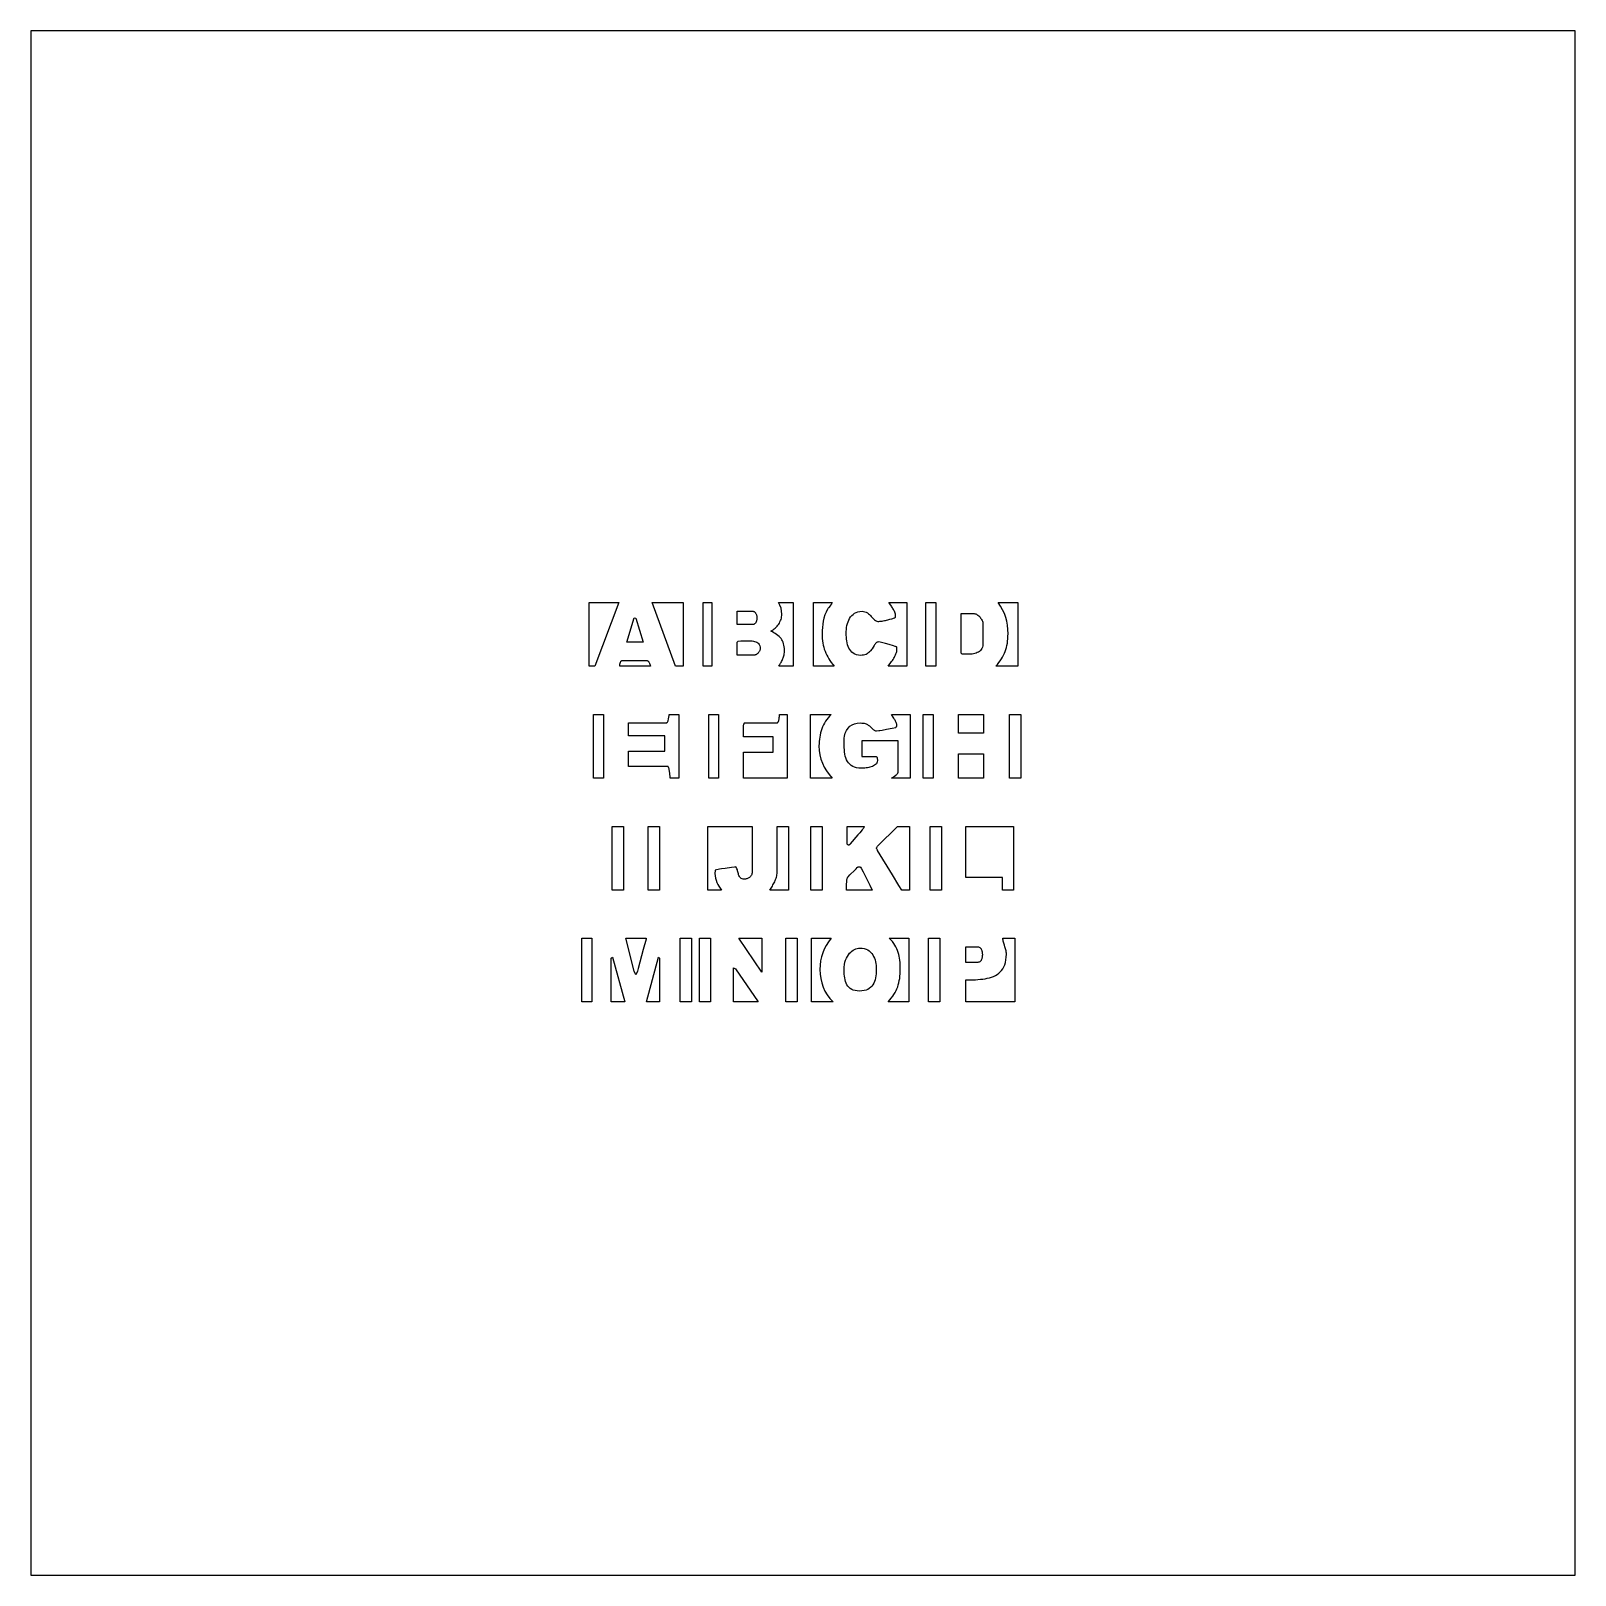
# Model space of a CAD drawing. Header units: metres. Extents: x 0 to 230, y 0 to 230.
import ezdxf

# ---------------------------------------------------------------- set-up
doc = ezdxf.new("R2010")
doc.units = ezdxf.units.M

msp = doc.modelspace()

# ---------------------------------------------------------------- linework, layer by layer
for p, q in [((230, 230), (0, 230)), ((0, 230), (0, 0)), ((230, 0), (230, 230)), ((83.1685, 135.374), (83.1685, 144.846)), ((83.1685, 144.846), (87.5475, 144.846)), ((87.5475, 144.846), (84.0025, 135.374)), ((96.0265, 135.374), (92.5395, 144.846)), ((92.5395, 144.846), (97.1735, 144.846)), ((97.1735, 144.846), (97.1735, 135.374)), ((100.14, 135.374), (100.14, 144.846)), ((100.14, 144.846), (101.42, 144.846)), ((101.42, 144.846), (101.42, 135.374)), ((105.202, 141.582), (105.202, 143.566)), ((105.202, 143.566), (107.484, 143.566)), ((107.484, 143.566), (107.568, 143.559)), ((107.568, 143.559), (107.646, 143.539)), ((107.646, 143.539), (107.718, 143.506)), ((107.718, 143.506), (107.785, 143.46)), ((107.785, 143.46), (107.846, 143.404)), ((107.846, 143.404), (107.901, 143.343)), ((107.901, 143.343), (107.95, 143.275)), ((107.95, 143.275), (107.994, 143.202)), ((107.994, 143.202), (108.031, 143.124)), ((108.031, 143.124), (108.063, 143.045)), ((108.063, 143.045), (108.089, 142.963)), ((108.089, 142.963), (108.11, 142.879)), ((108.11, 142.879), (108.125, 142.797)), ((108.125, 142.797), (108.136, 142.719)), ((108.136, 142.719), (108.142, 142.647)), ((108.142, 142.647), (108.145, 142.58)), ((111.571, 144.447), (111.353, 144.846)), ((111.353, 144.846), (113.516, 144.846)), ((111.727, 144.028), (111.571, 144.447)), ((111.82, 143.589), (111.727, 144.028)), ((111.78, 142.537), (111.82, 142.731)), ((111.852, 143.13), (111.82, 143.589)), ((111.82, 142.731), (111.844, 142.929)), ((111.844, 142.929), (111.852, 143.13)), ((113.516, 144.846), (113.516, 135.374)), ((116.568, 135.374), (116.568, 144.846)), ((116.568, 144.846), (119.32, 144.846)), ((118.243, 143.001), (118.098, 142.553)), ((118.434, 143.437), (118.243, 143.001)), ((118.671, 143.861), (118.434, 143.437)), ((118.718, 143.934), (118.671, 143.861)), ((118.764, 144.002), (118.718, 143.934)), ((118.81, 144.067), (118.764, 144.002)), ((119.079, 144.4), (118.81, 144.067)), ((119.119, 144.455), (119.079, 144.4)), ((119.157, 144.511), (119.119, 144.455)), ((119.192, 144.568), (119.157, 144.511)), ((119.227, 144.629), (119.192, 144.568)), ((119.259, 144.695), (119.227, 144.629)), ((119.291, 144.768), (119.259, 144.695)), ((119.32, 144.846), (119.291, 144.768)), ((121.94, 142.486), (122.088, 142.71)), ((122.088, 142.71), (122.259, 142.912)), ((122.259, 142.912), (122.453, 143.093)), ((122.453, 143.093), (122.67, 143.252)), ((122.67, 143.252), (122.913, 143.381)), ((122.913, 143.381), (123.185, 143.474)), ((123.185, 143.474), (123.484, 143.529)), ((123.484, 143.529), (123.811, 143.548)), ((123.811, 143.548), (124.029, 143.533)), ((124.029, 143.533), (124.231, 143.49)), ((124.231, 143.49), (124.417, 143.417)), ((124.417, 143.417), (124.587, 143.316)), ((124.587, 143.316), (124.746, 143.197)), ((124.746, 143.197), (124.896, 143.071)), ((124.896, 143.071), (125.038, 142.939)), ((125.038, 142.939), (125.172, 142.8)), ((125.172, 142.8), (125.425, 142.529)), ((127.928, 144.666), (127.808, 144.846)), ((127.808, 144.846), (130.456, 144.846)), ((128.164, 144.334), (127.928, 144.666)), ((128.245, 144.213), (128.164, 144.334)), ((128.326, 144.088), (128.245, 144.213)), ((128.404, 143.959), (128.326, 144.088)), ((128.48, 143.827), (128.404, 143.959)), ((128.551, 143.692), (128.48, 143.827)), ((128.616, 143.555), (128.551, 143.692)), ((128.676, 143.414), (128.616, 143.555)), ((128.727, 143.274), (128.676, 143.414)), ((128.676, 142.587), (128.72, 142.617)), ((128.72, 142.617), (128.751, 142.651)), ((128.763, 143.137), (128.727, 143.274)), ((128.751, 142.651), (128.769, 142.689)), ((128.785, 143.004), (128.763, 143.137)), ((128.769, 142.689), (128.779, 142.731)), ((128.779, 142.731), (128.787, 142.776)), ((128.792, 142.875), (128.785, 143.004)), ((128.787, 142.776), (128.791, 142.824)), ((128.791, 142.824), (128.792, 142.875)), ((130.456, 144.846), (130.456, 135.374)), ((133.313, 135.374), (133.313, 144.846)), ((133.313, 144.846), (134.785, 144.846)), ((134.785, 144.846), (134.785, 135.374)), ((138.537, 137.332), (138.537, 143.205)), ((138.537, 143.205), (140.495, 143.205)), ((140.495, 143.205), (140.606, 143.195)), ((140.606, 143.195), (140.718, 143.166)), ((140.718, 143.166), (140.832, 143.117)), ((140.832, 143.117), (140.947, 143.048)), ((140.947, 143.048), (141.06, 142.966)), ((141.06, 142.966), (141.168, 142.874)), ((141.168, 142.874), (141.269, 142.775)), ((141.269, 142.775), (141.364, 142.666)), ((141.364, 142.666), (141.453, 142.551)), ((144.421, 144.309), (144.055, 144.846)), ((144.055, 144.846), (147.009, 144.846)), ((144.732, 143.763), (144.421, 144.309)), ((144.988, 143.21), (144.732, 143.763)), ((145.189, 142.649), (144.988, 143.21)), ((145.342, 142.072), (145.189, 142.649)), ((147.009, 144.846), (147.009, 135.374)), ((88.7515, 138.965), (89.8295, 142.556)), ((89.8295, 142.556), (90.1185, 142.544)), ((90.1185, 142.544), (91.1845, 138.965)), ((107.484, 141.582), (105.202, 141.582)), ((107.573, 141.589), (107.484, 141.582)), ((107.655, 141.608), (107.573, 141.589)), ((107.729, 141.641), (107.655, 141.608)), ((107.797, 141.687), (107.729, 141.641)), ((107.857, 141.743), (107.797, 141.687)), ((107.912, 141.805), (107.857, 141.743)), ((107.961, 141.872), (107.912, 141.805)), ((108.005, 141.946), (107.961, 141.872)), ((108.042, 142.024), (108.005, 141.946)), ((108.073, 142.103), (108.042, 142.024)), ((108.098, 142.185), (108.073, 142.103)), ((108.116, 142.269), (108.098, 142.185)), ((108.128, 142.352), (108.116, 142.269)), ((108.137, 142.432), (108.128, 142.352)), ((108.143, 142.508), (108.137, 142.432)), ((108.145, 142.58), (108.143, 142.508)), ((110.207, 140.603), (110.377, 140.696)), ((110.439, 140.489), (110.207, 140.603)), ((110.377, 140.696), (110.542, 140.8)), ((110.661, 140.369), (110.439, 140.489)), ((110.542, 140.8), (110.701, 140.916)), ((110.873, 140.243), (110.661, 140.369)), ((110.701, 140.916), (110.855, 141.043)), ((110.855, 141.043), (111.001, 141.18)), ((111.001, 141.18), (111.136, 141.326)), ((111.136, 141.326), (111.262, 141.479)), ((111.262, 141.479), (111.377, 141.64)), ((111.377, 141.64), (111.481, 141.808)), ((111.481, 141.808), (111.573, 141.982)), ((111.573, 141.982), (111.654, 142.162)), ((111.654, 142.162), (111.724, 142.347)), ((111.724, 142.347), (111.78, 142.537)), ((117.858, 140.669), (117.848, 140.185)), ((117.886, 141.149), (117.858, 140.669)), ((117.933, 141.623), (117.886, 141.149)), ((117.999, 142.092), (117.933, 141.623)), ((118.098, 142.553), (117.999, 142.092)), ((121.436, 140.267), (121.444, 140.557)), ((121.444, 140.557), (121.465, 140.847)), ((121.465, 140.847), (121.502, 141.139)), ((121.502, 141.139), (121.552, 141.431)), ((121.552, 141.431), (121.62, 141.717)), ((121.62, 141.717), (121.707, 141.988)), ((121.707, 141.988), (121.814, 142.244)), ((121.814, 142.244), (121.94, 142.486)), ((125.425, 142.529), (125.659, 142.284)), ((125.659, 142.284), (125.774, 142.182)), ((125.774, 142.182), (125.893, 142.11)), ((125.893, 142.11), (126.015, 142.066)), ((126.015, 142.066), (126.14, 142.052)), ((126.14, 142.052), (126.293, 142.055)), ((126.293, 142.055), (126.451, 142.065)), ((126.451, 142.065), (126.614, 142.081)), ((126.614, 142.081), (126.782, 142.104)), ((126.782, 142.104), (126.953, 142.132)), ((126.953, 142.132), (127.123, 142.163)), ((127.123, 142.163), (127.292, 142.198)), ((127.292, 142.198), (127.46, 142.237)), ((127.46, 142.237), (127.626, 142.278)), ((127.626, 142.278), (127.945, 142.362)), ((127.945, 142.362), (128.243, 142.447)), ((128.243, 142.447), (128.619, 142.562)), ((128.619, 142.562), (128.676, 142.587)), ((141.453, 142.551), (141.533, 142.433)), ((141.533, 142.433), (141.606, 142.311)), ((141.606, 142.311), (141.67, 142.185)), ((141.67, 142.185), (141.724, 142.062)), ((141.724, 142.062), (141.762, 141.945)), ((141.762, 141.945), (141.785, 141.836)), ((141.785, 141.836), (141.792, 141.734)), ((141.792, 141.734), (141.792, 138.641)), ((145.45, 141.471), (145.342, 142.072)), ((145.516, 140.846), (145.45, 141.471)), ((145.537, 140.197), (145.516, 140.846)), ((91.1845, 138.965), (88.7515, 138.965)), ((105.202, 138.967), (105.364, 139.127)), ((105.202, 137.038), (105.202, 138.967)), ((105.364, 139.127), (105.724, 139.143)), ((105.724, 139.143), (105.935, 139.149)), ((105.935, 139.149), (106.457, 139.15)), ((106.457, 139.15), (107.032, 139.156)), ((107.032, 139.156), (107.231, 139.153)), ((107.231, 139.153), (107.424, 139.137)), ((107.424, 139.137), (107.611, 139.11)), ((107.611, 139.11), (107.791, 139.07)), ((107.791, 139.07), (107.96, 139.015)), ((107.96, 139.015), (108.115, 138.94)), ((108.115, 138.94), (108.256, 138.846)), ((108.256, 138.846), (108.382, 138.733)), ((108.382, 138.733), (108.485, 138.595)), ((108.485, 138.595), (108.559, 138.426)), ((108.559, 138.426), (108.604, 138.227)), ((108.604, 138.227), (108.619, 137.997)), ((111.075, 140.11), (110.873, 140.243)), ((111.263, 139.97), (111.075, 140.11)), ((111.435, 139.82), (111.263, 139.97)), ((111.59, 139.663), (111.435, 139.82)), ((111.729, 139.496), (111.59, 139.663)), ((111.85, 139.32), (111.729, 139.496)), ((111.954, 139.132), (111.85, 139.32)), ((112.042, 138.934), (111.954, 139.132)), ((112.112, 138.725), (112.042, 138.934)), ((112.166, 138.503), (112.112, 138.725)), ((112.205, 138.267), (112.166, 138.503)), ((112.228, 138.016), (112.205, 138.267)), ((112.236, 137.751), (112.228, 138.016)), ((117.848, 140.185), (117.855, 139.831)), ((117.855, 139.831), (117.874, 139.487)), ((117.874, 139.487), (117.907, 139.153)), ((117.907, 139.153), (117.952, 138.829)), ((117.952, 138.829), (118.012, 138.514)), ((118.012, 138.514), (118.086, 138.206)), ((118.086, 138.206), (118.175, 137.905)), ((121.441, 139.987), (121.436, 140.267)), ((121.457, 139.704), (121.441, 139.987)), ((121.482, 139.419), (121.457, 139.704)), ((121.517, 139.13), (121.482, 139.419)), ((121.568, 138.847), (121.517, 139.13)), ((121.637, 138.577), (121.568, 138.847)), ((121.724, 138.319), (121.637, 138.577)), ((121.83, 138.075), (121.724, 138.319)), ((121.959, 137.848), (121.83, 138.075)), ((125.595, 138.464), (125.299, 137.983)), ((125.666, 138.572), (125.595, 138.464)), ((125.737, 138.67), (125.666, 138.572)), ((125.81, 138.757), (125.737, 138.67)), ((125.884, 138.835), (125.81, 138.757)), ((125.964, 138.898), (125.884, 138.835)), ((126.053, 138.944), (125.964, 138.898)), ((126.15, 138.971), (126.053, 138.944)), ((126.255, 138.98), (126.15, 138.971)), ((126.499, 138.968), (126.255, 138.98)), ((127.285, 138.755), (126.499, 138.968)), ((127.82, 138.603), (127.285, 138.755)), ((128.479, 138.406), (127.82, 138.603)), ((128.705, 138.334), (128.479, 138.406)), ((128.781, 138.307), (128.705, 138.334)), ((128.864, 138.283), (128.781, 138.307)), ((128.925, 138.247), (128.864, 138.283)), ((128.962, 138.199), (128.925, 138.247)), ((128.977, 138.139), (128.962, 138.199)), ((128.984, 137.955), (128.977, 138.139)), ((141.659, 138.008), (141.555, 137.847)), ((141.733, 138.193), (141.659, 138.008)), ((141.778, 138.405), (141.733, 138.193)), ((141.792, 138.641), (141.778, 138.405)), ((145.226, 137.873), (145.311, 138.173)), ((145.311, 138.173), (145.382, 138.482)), ((145.382, 138.482), (145.438, 138.799)), ((145.438, 138.799), (145.482, 139.128)), ((145.482, 139.128), (145.513, 139.471)), ((145.513, 139.471), (145.531, 139.827)), ((145.531, 139.827), (145.537, 140.197)), ((87.7249, 135.651), (87.738, 135.72)), ((87.738, 135.72), (87.7539, 135.79)), ((87.7539, 135.79), (87.7725, 135.861)), ((87.7725, 135.861), (87.7944, 135.93)), ((87.7944, 135.93), (87.8192, 135.993)), ((87.8192, 135.993), (87.8469, 136.052)), ((87.8469, 136.052), (87.8775, 136.105)), ((87.8775, 136.105), (87.9112, 136.149)), ((87.9112, 136.149), (87.9485, 136.181)), ((87.9485, 136.181), (87.9892, 136.2)), ((87.9892, 136.2), (88.0335, 136.206)), ((88.0335, 136.206), (91.7865, 136.206)), ((91.7865, 136.206), (91.8378, 136.199)), ((91.8378, 136.199), (91.887, 136.178)), ((91.887, 136.178), (91.9338, 136.142)), ((91.9338, 136.142), (91.9785, 136.093)), ((91.9785, 136.093), (92.0205, 136.035)), ((92.0205, 136.035), (92.0595, 135.973)), ((92.0595, 135.973), (92.0955, 135.907)), ((92.0955, 135.907), (92.1285, 135.837)), ((92.1285, 135.837), (92.159, 135.766)), ((92.159, 135.766), (92.1865, 135.696)), ((107.809, 137.038), (105.202, 137.038)), ((107.883, 137.044), (107.809, 137.038)), ((107.957, 137.064), (107.883, 137.044)), ((108.031, 137.095), (107.957, 137.064)), ((108.104, 137.14), (108.031, 137.095)), ((108.174, 137.194), (108.104, 137.14)), ((108.241, 137.254), (108.174, 137.194)), ((108.304, 137.32), (108.241, 137.254)), ((108.364, 137.391), (108.304, 137.32)), ((108.419, 137.467), (108.364, 137.391)), ((108.468, 137.544), (108.419, 137.467)), ((108.511, 137.624), (108.468, 137.544)), ((108.549, 137.705), (108.511, 137.624)), ((108.579, 137.786), (108.549, 137.705)), ((108.601, 137.861), (108.579, 137.786)), ((108.614, 137.932), (108.601, 137.861)), ((108.619, 137.997), (108.614, 137.932)), ((111.504, 135.523), (111.671, 135.809)), ((111.671, 135.809), (111.749, 135.947)), ((111.749, 135.947), (111.822, 136.084)), ((111.822, 136.084), (111.889, 136.221)), ((111.889, 136.221), (111.952, 136.359)), ((111.952, 136.359), (112.01, 136.498)), ((112.01, 136.498), (112.061, 136.639)), ((112.061, 136.639), (112.107, 136.783)), ((112.107, 136.783), (112.145, 136.929)), ((112.145, 136.929), (112.178, 137.078)), ((112.178, 137.078), (112.203, 137.233)), ((112.203, 137.233), (112.221, 137.397)), ((112.221, 137.397), (112.232, 137.57)), ((112.232, 137.57), (112.236, 137.751)), ((118.175, 137.905), (118.277, 137.611)), ((118.277, 137.611), (118.395, 137.323)), ((118.395, 137.323), (118.528, 137.039)), ((118.528, 137.039), (118.676, 136.758)), ((118.676, 136.758), (118.839, 136.481)), ((118.839, 136.481), (119.019, 136.205)), ((119.019, 136.205), (119.215, 135.929)), ((119.215, 135.929), (119.427, 135.652)), ((122.111, 137.642), (121.959, 137.848)), ((122.289, 137.457), (122.111, 137.642)), ((122.49, 137.293), (122.289, 137.457)), ((122.721, 137.159), (122.49, 137.293)), ((122.983, 137.063), (122.721, 137.159)), ((123.277, 137.005), (122.983, 137.063)), ((123.603, 136.986), (123.277, 137.005)), ((123.826, 136.995), (123.603, 136.986)), ((124.03, 137.022), (123.826, 136.995)), ((124.216, 137.067), (124.03, 137.022)), ((124.384, 137.13), (124.216, 137.067)), ((124.538, 137.208), (124.384, 137.13)), ((124.679, 137.295), (124.538, 137.208)), ((124.807, 137.393), (124.679, 137.295)), ((124.923, 137.501), (124.807, 137.393)), ((125.029, 137.616), (124.923, 137.501)), ((125.127, 137.735), (125.029, 137.616)), ((125.217, 137.857), (125.127, 137.735)), ((125.299, 137.983), (125.217, 137.857)), ((127.675, 135.374), (128.087, 135.918)), ((128.087, 135.918), (128.199, 136.071)), ((128.199, 136.071), (128.307, 136.227)), ((128.307, 136.227), (128.413, 136.387)), ((128.413, 136.387), (128.515, 136.55)), ((128.515, 136.55), (128.612, 136.716)), ((128.612, 136.716), (128.701, 136.884)), ((128.701, 136.884), (128.78, 137.053)), ((128.78, 137.053), (128.851, 137.223)), ((128.851, 137.223), (128.91, 137.394)), ((128.91, 137.394), (128.951, 137.564)), ((128.951, 137.564), (128.976, 137.733)), ((128.976, 137.733), (128.984, 137.901)), ((128.984, 137.901), (128.984, 137.955)), ((138.7, 137.17), (138.537, 137.332)), ((138.983, 137.153), (138.7, 137.17)), ((139.151, 137.147), (138.983, 137.153)), ((139.418, 137.146), (139.151, 137.147)), ((139.601, 137.149), (139.418, 137.146)), ((139.79, 137.158), (139.601, 137.149)), ((139.986, 137.172), (139.79, 137.158)), ((140.188, 137.192), (139.986, 137.172)), ((140.391, 137.222), (140.188, 137.192)), ((140.586, 137.266), (140.391, 137.222)), ((140.776, 137.324), (140.586, 137.266)), ((140.958, 137.395), (140.776, 137.324)), ((141.131, 137.482), (140.958, 137.395)), ((141.288, 137.587), (141.131, 137.482)), ((141.429, 137.708), (141.288, 137.587)), ((141.555, 137.847), (141.429, 137.708)), ((143.97, 135.651), (144.189, 135.926)), ((144.189, 135.926), (144.39, 136.198)), ((144.39, 136.198), (144.57, 136.469)), ((144.57, 136.469), (144.733, 136.741)), ((144.733, 136.741), (144.88, 137.017)), ((144.88, 137.017), (145.011, 137.298)), ((145.011, 137.298), (145.126, 137.582)), ((145.126, 137.582), (145.226, 137.873)), ((84.0025, 135.374), (83.1685, 135.374)), ((87.6975, 135.374), (87.7017, 135.462)), ((92.2855, 135.374), (87.6975, 135.374)), ((87.7017, 135.462), (87.7145, 135.582)), ((87.7145, 135.582), (87.7249, 135.651)), ((92.1865, 135.696), (92.211, 135.627)), ((92.211, 135.627), (92.2325, 135.558)), ((92.2325, 135.558), (92.2855, 135.374)), ((97.1735, 135.374), (96.0265, 135.374)), ((101.42, 135.374), (100.14, 135.374)), ((111.414, 135.374), (111.504, 135.523)), ((113.516, 135.374), (111.414, 135.374)), ((119.656, 135.374), (116.568, 135.374)), ((119.427, 135.652), (119.656, 135.374)), ((130.456, 135.374), (127.675, 135.374)), ((134.785, 135.374), (133.313, 135.374)), ((143.73, 135.374), (143.97, 135.651)), ((147.009, 135.374), (143.73, 135.374)), ((83.7901, 118.708), (83.7901, 128.18)), ((83.7901, 128.18), (85.2621, 128.18)), ((85.2621, 128.18), (85.2621, 118.708)), ((89.0271, 124.98), (89.0271, 126.964)), ((89.0271, 126.964), (94.737, 126.964)), ((94.737, 126.964), (94.7507, 126.97)), ((94.7507, 126.97), (94.7688, 126.988)), ((94.7688, 126.988), (94.7912, 127.019)), ((94.7912, 127.019), (94.8181, 127.061)), ((94.8181, 127.061), (94.8673, 127.149)), ((94.8673, 127.149), (94.899, 127.216)), ((94.899, 127.216), (94.9666, 127.542)), ((94.9666, 127.542), (95.0471, 128.049)), ((95.0471, 128.049), (95.0586, 128.146)), ((95.0586, 128.146), (95.06, 128.18)), ((95.06, 128.18), (96.526, 128.18)), ((96.526, 128.18), (96.526, 118.708)), ((100.954, 118.708), (100.954, 128.18)), ((100.954, 128.18), (102.426, 128.18)), ((102.426, 128.18), (102.426, 118.708)), ((106.135, 126.303), (106.152, 126.56)), ((106.152, 126.56), (106.16, 126.61)), ((106.16, 126.61), (106.175, 126.668)), ((106.175, 126.668), (106.195, 126.734)), ((106.195, 126.734), (106.222, 126.808)), ((106.222, 126.808), (106.249, 126.876)), ((106.249, 126.876), (106.274, 126.925)), ((106.274, 126.925), (106.296, 126.954)), ((106.296, 126.954), (106.315, 126.964)), ((106.315, 126.964), (111.2, 126.964)), ((111.2, 126.964), (111.229, 126.991)), ((111.229, 126.991), (111.26, 127.027)), ((111.26, 127.027), (111.293, 127.071)), ((111.293, 127.071), (111.327, 127.124)), ((111.327, 127.124), (111.357, 127.184)), ((111.357, 127.184), (111.378, 127.251)), ((111.378, 127.251), (111.391, 127.322)), ((111.391, 127.322), (111.396, 127.4)), ((111.396, 127.4), (111.428, 127.506)), ((111.428, 127.506), (111.454, 127.618)), ((111.454, 127.618), (111.475, 127.733)), ((111.475, 127.733), (111.502, 127.903)), ((111.502, 127.903), (111.513, 128.007)), ((111.513, 128.007), (111.523, 128.18)), ((111.523, 128.18), (112.666, 128.18)), ((112.666, 128.18), (112.666, 118.708)), ((116.099, 118.708), (116.099, 128.18)), ((116.099, 128.18), (119.187, 128.18)), ((118.059, 126.625), (117.926, 126.336)), ((118.207, 126.907), (118.059, 126.625)), ((118.37, 127.183), (118.207, 126.907)), ((118.549, 127.45), (118.37, 127.183)), ((118.745, 127.705), (118.549, 127.45)), ((118.958, 127.948), (118.745, 127.705)), ((119.187, 128.18), (118.958, 127.948)), ((121.983, 126.42), (122.303, 126.638)), ((122.303, 126.638), (122.673, 126.794)), ((122.673, 126.794), (123.091, 126.887)), ((123.091, 126.887), (123.559, 126.918)), ((123.559, 126.918), (123.754, 126.913)), ((123.754, 126.913), (123.934, 126.896)), ((123.934, 126.896), (124.099, 126.869)), ((124.099, 126.869), (124.248, 126.831)), ((124.248, 126.831), (124.385, 126.785)), ((124.385, 126.785), (124.51, 126.734)), ((124.51, 126.734), (124.625, 126.678)), ((124.625, 126.678), (124.729, 126.617)), ((124.729, 126.617), (124.824, 126.552)), ((124.824, 126.552), (124.912, 126.482)), ((128.447, 127.766), (128.17, 128.18)), ((128.17, 128.18), (130.95, 128.18)), ((128.516, 127.658), (128.447, 127.766)), ((128.583, 127.548), (128.516, 127.658)), ((128.65, 127.434), (128.583, 127.548)), ((128.715, 127.319), (128.65, 127.434)), ((128.776, 127.204), (128.715, 127.319)), ((128.833, 127.087), (128.776, 127.204)), ((128.887, 126.97), (128.833, 127.087)), ((128.933, 126.856), (128.887, 126.97)), ((128.966, 126.751), (128.933, 126.856)), ((128.986, 126.652), (128.966, 126.751)), ((128.976, 126.497), (128.988, 126.534)), ((128.992, 126.562), (128.986, 126.652)), ((128.988, 126.534), (128.992, 126.562)), ((130.95, 128.18), (130.95, 118.708)), ((132.912, 118.708), (132.912, 128.18)), ((132.912, 128.18), (134.384, 128.18)), ((134.384, 128.18), (134.384, 118.708)), ((138.136, 125.412), (138.136, 128.18)), ((138.136, 128.18), (141.89, 128.18)), ((141.89, 128.18), (141.89, 125.412)), ((145.776, 118.708), (145.776, 128.18)), ((145.776, 128.18), (147.44, 128.18)), ((147.44, 128.18), (147.44, 118.708)), ((94.414, 124.98), (89.0271, 124.98)), ((94.414, 122.74), (94.414, 124.98)), ((106.129, 126.15), (106.135, 126.303)), ((106.129, 124.852), (106.129, 126.15)), ((110.554, 124.852), (106.129, 124.852)), ((110.554, 122.56), (110.554, 124.852)), ((117.438, 124.487), (117.405, 124.169)), ((117.483, 124.806), (117.438, 124.487)), ((117.543, 125.122), (117.483, 124.806)), ((117.617, 125.434), (117.543, 125.122)), ((117.705, 125.74), (117.617, 125.434)), ((117.808, 126.041), (117.705, 125.74)), ((117.926, 126.336), (117.808, 126.041)), ((121.138, 123.958), (121.147, 124.262)), ((121.147, 124.262), (121.151, 124.637)), ((121.151, 124.637), (121.161, 124.936)), ((121.161, 124.936), (121.299, 125.398)), ((121.299, 125.398), (121.483, 125.8)), ((121.483, 125.8), (121.71, 126.141)), ((121.71, 126.141), (121.983, 126.42)), ((129.154, 124.276), (123.768, 124.276)), ((123.768, 124.276), (123.768, 121.908)), ((124.912, 126.482), (124.992, 126.41)), ((124.992, 126.41), (125.065, 126.333)), ((125.065, 126.333), (125.201, 126.184)), ((125.201, 126.184), (125.331, 126.049)), ((125.331, 126.049), (125.396, 125.988)), ((125.396, 125.988), (125.465, 125.932)), ((125.465, 125.932), (125.535, 125.881)), ((125.535, 125.881), (125.609, 125.835)), ((125.609, 125.835), (125.688, 125.797)), ((125.688, 125.797), (125.775, 125.77)), ((125.775, 125.77), (125.868, 125.753)), ((125.868, 125.753), (125.969, 125.748)), ((125.969, 125.748), (126.27, 125.784)), ((126.27, 125.784), (126.424, 125.806)), ((126.424, 125.806), (126.806, 125.867)), ((126.806, 125.867), (127.446, 125.977)), ((127.446, 125.977), (128.28, 126.132)), ((128.28, 126.132), (128.83, 126.241)), ((128.83, 126.241), (128.849, 126.259)), ((128.849, 126.259), (128.872, 126.29)), ((128.872, 126.29), (128.898, 126.333)), ((128.898, 126.333), (128.928, 126.39)), ((128.928, 126.39), (128.956, 126.448)), ((128.956, 126.448), (128.976, 126.497)), ((129.154, 119.522), (129.154, 124.276)), ((141.89, 125.412), (138.136, 125.412)), ((89.0271, 120.436), (89.0271, 122.74)), ((89.0271, 122.74), (94.414, 122.74)), ((106.152, 118.708), (106.152, 122.56)), ((106.152, 122.56), (110.554, 122.56)), ((117.386, 123.85), (117.379, 123.531)), ((117.379, 123.531), (117.411, 122.825)), ((117.405, 124.169), (117.386, 123.85)), ((117.411, 122.825), (117.507, 122.154)), ((117.507, 122.154), (117.666, 121.52)), ((121.138, 123.637), (121.138, 123.958)), ((121.144, 123.283), (121.138, 123.637)), ((121.163, 122.941), (121.144, 123.283)), ((121.193, 122.61), (121.163, 122.941)), ((121.236, 122.291), (121.193, 122.61)), ((121.297, 121.988), (121.236, 122.291)), ((121.381, 121.704), (121.297, 121.988)), ((123.768, 121.908), (125.887, 121.908)), ((125.887, 121.908), (125.915, 121.905)), ((125.915, 121.905), (125.939, 121.895)), ((138.136, 118.708), (138.136, 122.299)), ((138.136, 122.299), (141.89, 122.299)), ((141.89, 122.299), (141.89, 118.708)), ((94.899, 120.436), (89.0271, 120.436)), ((94.9127, 120.426), (94.899, 120.436)), ((94.9305, 120.397), (94.9127, 120.426)), ((94.9527, 120.347), (94.9305, 120.397)), ((95.0059, 120.203), (94.9527, 120.347)), ((95.0464, 120.078), (95.0059, 120.203)), ((95.06, 120.027), (95.0464, 120.078)), ((95.1152, 119.667), (95.06, 120.027)), ((95.1412, 119.466), (95.1152, 119.667)), ((117.666, 121.52), (117.889, 120.922)), ((117.889, 120.922), (118.172, 120.349)), ((118.172, 120.349), (118.509, 119.789)), ((118.509, 119.789), (118.902, 119.242)), ((121.489, 121.44), (121.381, 121.704)), ((121.619, 121.195), (121.489, 121.44)), ((121.775, 120.972), (121.619, 121.195)), ((121.958, 120.774), (121.775, 120.972)), ((122.168, 120.601), (121.958, 120.774)), ((122.406, 120.452), (122.168, 120.601)), ((122.677, 120.333), (122.406, 120.452)), ((122.987, 120.248), (122.677, 120.333)), ((123.335, 120.197), (122.987, 120.248)), ((123.721, 120.18), (123.335, 120.197)), ((123.863, 120.183), (123.721, 120.18)), ((124.021, 120.19), (123.863, 120.183)), ((124.196, 120.203), (124.021, 120.19)), ((124.387, 120.22), (124.196, 120.203)), ((124.586, 120.246), (124.387, 120.22)), ((124.781, 120.281), (124.586, 120.246)), ((124.974, 120.327), (124.781, 120.281)), ((125.163, 120.382), (124.974, 120.327)), ((125.345, 120.449), (125.163, 120.382)), ((125.512, 120.529), (125.345, 120.449)), ((125.666, 120.621), (125.512, 120.529)), ((125.806, 120.727), (125.666, 120.621)), ((125.923, 120.848), (125.806, 120.727)), ((126.006, 120.988), (125.923, 120.848)), ((125.939, 121.895), (125.961, 121.879)), ((125.961, 121.879), (125.98, 121.856)), ((125.98, 121.856), (125.997, 121.829)), ((125.997, 121.829), (126.012, 121.798)), ((126.056, 121.145), (126.006, 120.988)), ((126.012, 121.798), (126.026, 121.765)), ((126.026, 121.765), (126.038, 121.729)), ((126.038, 121.729), (126.049, 121.692)), ((126.049, 121.692), (126.057, 121.653)), ((126.073, 121.32), (126.056, 121.145)), ((126.057, 121.653), (126.063, 121.614)), ((126.063, 121.614), (126.067, 121.574)), ((126.067, 121.574), (126.072, 121.496)), ((126.072, 121.496), (126.073, 121.32)), ((85.2621, 118.708), (83.7901, 118.708)), ((95.2163, 118.807), (95.1412, 119.466)), ((95.2206, 118.75), (95.2163, 118.807)), ((95.222, 118.708), (95.2206, 118.75)), ((96.526, 118.708), (95.222, 118.708)), ((102.426, 118.708), (100.954, 118.708)), ((112.666, 118.708), (106.152, 118.708)), ((119.349, 118.708), (116.099, 118.708)), ((118.902, 119.242), (119.349, 118.708)), ((128.17, 118.708), (128.471, 118.901)), ((130.95, 118.708), (128.17, 118.708)), ((128.471, 118.901), (128.636, 119.017)), ((128.636, 119.017), (128.802, 119.144)), ((128.802, 119.144), (128.879, 119.207)), ((128.879, 119.207), (128.952, 119.269)), ((128.952, 119.269), (129.021, 119.33)), ((129.021, 119.33), (129.079, 119.388)), ((129.079, 119.388), (129.121, 119.439)), ((129.121, 119.439), (129.146, 119.484)), ((129.146, 119.484), (129.154, 119.522)), ((134.384, 118.708), (132.912, 118.708)), ((141.89, 118.708), (138.136, 118.708)), ((147.44, 118.708), (145.776, 118.708)), ((86.5762, 102.042), (86.5762, 111.514)), ((86.5762, 111.514), (88.2402, 111.514)), ((88.2402, 111.514), (88.2402, 102.042)), ((91.9522, 102.042), (91.9522, 111.514)), ((91.9522, 111.514), (93.6162, 111.514)), ((93.6162, 111.514), (93.6162, 102.042)), ((100.801, 102.042), (100.801, 111.514)), ((100.801, 111.514), (107.45, 111.514)), ((107.45, 111.514), (107.45, 104.813)), ((111.134, 104.651), (111.134, 111.514)), ((111.134, 111.514), (112.848, 111.514)), ((112.848, 111.514), (112.848, 102.042)), ((116.167, 102.042), (116.167, 111.514)), ((116.167, 111.514), (117.831, 111.514)), ((117.831, 111.514), (117.831, 102.042)), ((121.554, 108.908), (121.554, 111.514)), ((121.554, 111.514), (124.16, 111.514)), ((123.446, 110.549), (123.188, 110.242)), ((123.836, 111.028), (123.446, 110.549)), ((123.911, 111.114), (123.836, 111.028)), ((123.963, 111.182), (123.911, 111.114)), ((124.04, 111.299), (123.963, 111.182)), ((124.126, 111.442), (124.04, 111.299)), ((124.152, 111.494), (124.126, 111.442)), ((124.16, 111.514), (124.152, 111.494)), ((126.118, 108.581), (129.06, 111.514)), ((129.06, 111.514), (130.856, 111.514)), ((130.856, 111.514), (130.856, 102.042)), ((133.952, 102.042), (133.952, 111.514)), ((133.952, 111.514), (135.616, 111.514)), ((135.616, 111.514), (135.616, 102.042)), ((139.248, 103.92), (139.248, 111.514)), ((139.248, 111.514), (146.368, 111.514)), ((146.368, 111.514), (146.368, 102.042)), ((121.558, 108.894), (121.554, 108.908)), ((121.57, 108.876), (121.558, 108.894)), ((121.589, 108.854), (121.57, 108.876)), ((121.647, 108.8), (121.589, 108.854)), ((121.697, 108.76), (121.647, 108.8)), ((121.716, 108.746), (121.697, 108.76)), ((121.717, 108.741), (121.716, 108.746)), ((121.722, 108.737), (121.717, 108.741)), ((121.739, 108.734), (121.722, 108.737)), ((121.843, 108.734), (121.739, 108.734)), ((121.869, 108.737), (121.843, 108.734)), ((121.876, 108.741), (121.869, 108.737)), ((121.878, 108.746), (121.876, 108.741)), ((121.887, 108.75), (121.878, 108.746)), ((121.924, 108.781), (121.887, 108.75)), ((121.982, 108.839), (121.924, 108.781)), ((122.026, 108.889), (121.982, 108.839)), ((122.04, 108.908), (122.026, 108.889)), ((123.188, 110.242), (122.04, 108.908)), ((125.955, 108.245), (125.959, 108.273)), ((125.959, 108.232), (125.955, 108.245)), ((125.959, 108.273), (125.971, 108.31)), ((125.991, 108.162), (125.959, 108.232)), ((125.971, 108.31), (125.991, 108.356)), ((125.991, 108.356), (126.049, 108.468)), ((126.076, 107.995), (125.991, 108.162)), ((126.049, 108.468), (126.099, 108.553)), ((126.099, 108.553), (126.118, 108.581)), ((126.118, 107.92), (126.076, 107.995)), ((128.307, 104.32), (126.118, 107.92)), ((101.89, 104.641), (101.889, 104.488)), ((101.889, 104.488), (101.906, 104.141)), ((101.896, 104.751), (101.89, 104.641)), ((101.912, 104.952), (101.896, 104.751)), ((101.906, 104.141), (101.958, 103.807)), ((101.913, 104.975), (101.912, 104.952)), ((102.54, 105.142), (101.913, 104.975)), ((101.958, 103.807), (102.045, 103.486)), ((102.561, 105.149), (102.54, 105.142)), ((102.883, 105.196), (102.561, 105.149)), ((103.397, 105.265), (102.883, 105.196)), ((104.342, 105.381), (103.397, 105.265)), ((104.815, 105.445), (104.342, 105.381)), ((105.006, 105.474), (104.815, 105.445)), ((105.096, 105.343), (105.006, 105.474)), ((105.169, 105.205), (105.096, 105.343)), ((105.226, 105.059), (105.169, 105.205)), ((105.266, 104.906), (105.226, 105.059)), ((105.299, 104.752), (105.266, 104.906)), ((105.336, 104.602), (105.299, 104.752)), ((105.375, 104.456), (105.336, 104.602)), ((105.417, 104.314), (105.375, 104.456)), ((105.466, 104.181), (105.417, 104.314)), ((105.528, 104.059), (105.466, 104.181)), ((105.602, 103.949), (105.528, 104.059)), ((105.689, 103.85), (105.602, 103.949)), ((105.797, 103.769), (105.689, 103.85)), ((105.938, 103.711), (105.797, 103.769)), ((106.11, 103.677), (105.938, 103.711)), ((106.315, 103.665), (106.11, 103.677)), ((106.424, 103.67), (106.315, 103.665)), ((106.532, 103.687), (106.424, 103.67)), ((106.638, 103.714), (106.532, 103.687)), ((106.743, 103.752), (106.638, 103.714)), ((106.844, 103.8), (106.743, 103.752)), ((106.939, 103.856), (106.844, 103.8)), ((107.026, 103.921), (106.939, 103.856)), ((107.108, 103.995), (107.026, 103.921)), ((107.182, 104.077), (107.108, 103.995)), ((107.248, 104.165), (107.182, 104.077)), ((107.306, 104.259), (107.248, 104.165)), ((107.357, 104.36), (107.306, 104.259)), ((107.397, 104.467), (107.357, 104.36)), ((107.427, 104.578), (107.397, 104.467)), ((107.444, 104.693), (107.427, 104.578)), ((107.45, 104.813), (107.444, 104.693)), ((110.855, 103.451), (110.922, 103.622)), ((110.922, 103.622), (110.982, 103.793)), ((110.982, 103.793), (111.035, 103.966)), ((111.035, 103.966), (111.078, 104.139)), ((111.078, 104.139), (111.109, 104.311)), ((111.109, 104.311), (111.128, 104.482)), ((111.128, 104.482), (111.134, 104.651)), ((121.536, 103.458), (121.548, 103.62)), ((121.548, 103.62), (121.558, 103.698)), ((121.558, 103.698), (121.57, 103.733)), ((121.57, 103.733), (121.589, 103.779)), ((121.589, 103.779), (121.617, 103.837)), ((121.617, 103.837), (121.647, 103.895)), ((121.647, 103.895), (121.674, 103.942)), ((121.674, 103.942), (121.697, 103.977)), ((121.697, 103.977), (121.716, 104)), ((121.716, 104), (121.993, 104.292)), ((121.993, 104.292), (122.696, 105.012)), ((122.696, 105.012), (122.899, 105.215)), ((122.899, 105.215), (123.068, 105.377)), ((123.068, 105.377), (123.126, 105.429)), ((123.126, 105.429), (123.166, 105.461)), ((123.166, 105.461), (123.187, 105.471)), ((123.187, 105.471), (123.511, 105.471)), ((123.511, 105.471), (123.52, 105.465)), ((123.52, 105.465), (123.534, 105.448)), ((123.534, 105.448), (123.555, 105.419)), ((123.555, 105.419), (123.643, 105.276)), ((123.643, 105.276), (123.942, 104.753)), ((123.942, 104.753), (123.998, 104.648)), ((123.998, 104.648), (124.106, 104.451)), ((124.106, 104.451), (124.27, 104.138)), ((124.27, 104.138), (124.566, 103.557)), ((124.566, 103.557), (124.966, 102.751)), ((129.287, 102.716), (128.307, 104.32)), ((144.704, 103.92), (139.248, 103.92)), ((144.704, 102.042), (144.704, 103.92)), ((88.2402, 102.042), (86.5762, 102.042)), ((93.6162, 102.042), (91.9522, 102.042)), ((102.886, 102.042), (100.801, 102.042)), ((102.045, 103.486), (102.167, 103.178)), ((102.167, 103.178), (102.316, 102.881)), ((102.316, 102.881), (102.486, 102.593)), ((102.486, 102.593), (102.676, 102.313)), ((102.676, 102.313), (102.886, 102.042)), ((110.08, 102.042), (110.167, 102.179)), ((112.848, 102.042), (110.08, 102.042)), ((110.167, 102.179), (110.257, 102.322)), ((110.257, 102.322), (110.347, 102.471)), ((110.347, 102.471), (110.439, 102.627)), ((110.439, 102.627), (110.529, 102.788)), ((110.529, 102.788), (110.617, 102.95)), ((110.617, 102.95), (110.7, 103.115)), ((110.7, 103.115), (110.78, 103.282)), ((110.78, 103.282), (110.855, 103.451)), ((117.831, 102.042), (116.167, 102.042)), ((121.484, 102.097), (121.502, 102.73)), ((121.484, 102.042), (121.484, 102.097)), ((125.307, 102.042), (121.484, 102.042)), ((121.502, 102.73), (121.536, 103.458)), ((124.966, 102.751), (125.307, 102.042)), ((129.709, 102.042), (129.287, 102.716)), ((130.856, 102.042), (129.709, 102.042)), ((135.616, 102.042), (133.952, 102.042)), ((146.368, 102.042), (144.704, 102.042)), ((82.0611, 85.376), (82.0611, 94.848)), ((82.0611, 94.848), (83.5331, 94.848)), ((83.5331, 94.848), (83.5331, 85.376)), ((89.8691, 89.948), (88.5941, 94.848)), ((88.5941, 94.848), (91.664, 94.848)), ((91.6374, 94.7431), (91.2164, 93.1651)), ((91.664, 94.848), (91.6374, 94.7431)), ((96.717, 85.376), (96.717, 94.848)), ((96.717, 94.848), (98.381, 94.848)), ((98.381, 94.848), (98.381, 85.376)), ((99.5801, 85.376), (99.5801, 94.848)), ((99.5801, 94.848), (101.244, 94.848)), ((101.244, 94.848), (101.244, 85.376)), ((105.453, 94.848), (108.882, 94.848)), ((108.882, 89.798), (105.453, 94.848)), ((108.882, 94.848), (108.882, 89.798)), ((112.444, 85.376), (112.444, 94.848)), ((112.444, 94.848), (114.108, 94.848)), ((114.108, 94.848), (114.108, 85.376)), ((116.246, 85.376), (116.246, 94.848)), ((116.246, 94.848), (119.171, 94.848)), ((118.781, 94.3071), (118.444, 93.7625)), ((119.171, 94.848), (118.781, 94.3071)), ((128.092, 94.6019), (127.849, 94.848)), ((127.849, 94.848), (130.774, 94.848)), ((128.313, 94.3508), (128.092, 94.6019)), ((128.509, 94.0944), (128.313, 94.3508)), ((130.774, 94.848), (130.774, 85.376)), ((133.709, 85.376), (133.709, 94.848)), ((133.709, 94.848), (135.373, 94.848)), ((135.373, 94.848), (135.373, 85.376)), ((144.786, 94.7034), (144.781, 94.848)), ((144.781, 94.848), (146.573, 94.848)), ((144.8, 94.5595), (144.786, 94.7034)), ((144.825, 94.4164), (144.8, 94.5595)), ((144.859, 94.274), (144.825, 94.4164)), ((146.573, 94.848), (146.573, 85.376)), ((86.4401, 91.898), (86.6141, 92.06)), ((86.6141, 92.06), (88.4791, 85.376)), ((91.2164, 93.1651), (90.4567, 90.3363)), ((91.699, 85.376), (93.46, 92.06)), ((93.46, 92.06), (93.622, 91.898)), ((117.754, 92.0929), (117.627, 91.4928)), ((117.931, 92.662), (117.754, 92.0929)), ((118.161, 93.2141), (117.931, 92.662)), ((118.444, 93.7625), (118.161, 93.2141)), ((121.47, 91.8906), (121.605, 92.1573)), ((121.605, 92.1573), (121.756, 92.3971)), ((121.756, 92.3971), (121.922, 92.61)), ((121.922, 92.61), (122.1, 92.7966)), ((122.1, 92.7966), (122.287, 92.9563)), ((122.287, 92.9563), (122.483, 93.0891)), ((122.483, 93.0891), (122.687, 93.195)), ((122.687, 93.195), (122.893, 93.2764)), ((122.893, 93.2764), (123.092, 93.3345)), ((123.092, 93.3345), (123.286, 93.3694)), ((123.286, 93.3694), (123.474, 93.381)), ((123.474, 93.381), (123.807, 93.3639)), ((123.807, 93.3639), (124.111, 93.3127)), ((124.111, 93.3127), (124.386, 93.2274)), ((124.386, 93.2274), (124.632, 93.108)), ((124.632, 93.108), (124.853, 92.9608)), ((124.853, 92.9608), (125.052, 92.791)), ((125.052, 92.791), (125.23, 92.5988)), ((125.23, 92.5988), (125.385, 92.384)), ((125.385, 92.384), (125.52, 92.1508)), ((125.52, 92.1508), (125.633, 91.9023)), ((128.683, 93.833), (128.509, 94.0944)), ((128.836, 93.5672), (128.683, 93.833)), ((128.971, 93.297), (128.836, 93.5672)), ((129.088, 93.0222), (128.971, 93.297)), ((129.187, 92.743), (129.088, 93.0222)), ((129.27, 92.4588), (129.187, 92.743)), ((129.338, 92.168), (129.27, 92.4588)), ((129.391, 91.8707), (129.338, 92.168)), ((139.258, 91.264), (139.258, 93.568)), ((139.258, 93.568), (141.053, 93.568)), ((141.053, 93.568), (141.153, 93.5599)), ((141.153, 93.5599), (141.243, 93.5358)), ((141.243, 93.5358), (141.324, 93.4954)), ((141.324, 93.4954), (141.395, 93.439)), ((141.395, 93.439), (141.457, 93.372)), ((141.457, 93.372), (141.512, 93.299)), ((141.512, 93.299), (141.558, 93.22)), ((141.558, 93.22), (141.597, 93.135)), ((141.597, 93.135), (141.629, 93.046)), ((141.629, 93.046), (141.655, 92.954)), ((141.655, 92.954), (141.675, 92.859)), ((141.675, 92.859), (141.69, 92.761)), ((141.69, 92.083), (141.675, 91.9846)), ((141.69, 92.761), (141.7, 92.6652)), ((141.7, 92.1788), (141.69, 92.083)), ((141.7, 92.6652), (141.708, 92.5768)), ((141.708, 92.2672), (141.7, 92.1788)), ((141.708, 92.5768), (141.712, 92.4957)), ((141.712, 92.3483), (141.708, 92.2672)), ((141.712, 92.4957), (141.714, 92.422)), ((141.714, 92.422), (141.712, 92.3483)), ((144.899, 94.1316), (144.859, 94.274)), ((144.942, 93.9885), (144.899, 94.1316)), ((144.988, 93.8446), (144.942, 93.9885)), ((145.086, 93.5543), (144.988, 93.8446)), ((145.131, 93.4073), (145.086, 93.5543)), ((145.175, 93.2588), (145.131, 93.4073)), ((145.215, 93.109), (145.175, 93.2588)), ((145.249, 92.957), (145.215, 93.109)), ((145.232, 91.6178), (145.278, 92.0319)), ((145.273, 92.802), (145.249, 92.957)), ((145.288, 92.644), (145.273, 92.802)), ((145.278, 92.0319), (145.293, 92.483)), ((145.293, 92.483), (145.288, 92.644)), ((86.4401, 85.376), (86.4401, 91.898)), ((90.112, 89.427), (89.8691, 89.948)), ((90.355, 89.948), (90.112, 89.427)), ((90.4567, 90.3363), (90.355, 89.948)), ((93.622, 91.898), (93.622, 85.376)), ((104.642, 85.376), (104.642, 90.438)), ((104.642, 90.438), (104.967, 90.276)), ((104.967, 90.276), (108.338, 85.376)), ((117.551, 90.8614), (117.526, 90.199)), ((117.526, 90.199), (117.555, 89.5091)), ((117.627, 91.4928), (117.551, 90.8614)), ((121.123, 90.137), (121.137, 90.5455)), ((121.129, 89.8273), (121.123, 90.137)), ((121.145, 89.5243), (121.129, 89.8273)), ((121.137, 90.5455), (121.18, 90.925)), ((121.18, 90.925), (121.25, 91.2755)), ((121.25, 91.2755), (121.349, 91.597)), ((121.349, 91.597), (121.47, 91.8906)), ((125.633, 91.9023), (125.726, 91.6383)), ((125.726, 91.6383), (125.797, 91.359)), ((125.797, 91.359), (125.85, 91.0706)), ((125.85, 91.0706), (125.889, 90.7785)), ((125.889, 90.7785), (125.911, 90.4826)), ((125.912, 89.8633), (125.892, 89.552)), ((125.911, 90.4826), (125.919, 90.183)), ((125.919, 90.183), (125.912, 89.8633)), ((129.43, 91.567), (129.391, 91.8707)), ((129.458, 91.2563), (129.43, 91.567)), ((129.478, 90.9382), (129.458, 91.2563)), ((129.471, 89.5438), (129.488, 89.9047)), ((129.49, 90.6128), (129.478, 90.9382)), ((129.488, 89.9047), (129.494, 90.28)), ((129.494, 90.28), (129.49, 90.6128)), ((141.053, 91.264), (139.258, 91.264)), ((141.153, 91.272), (141.053, 91.264)), ((141.243, 91.296), (141.153, 91.272)), ((141.324, 91.336), (141.243, 91.296)), ((141.395, 91.392), (141.324, 91.336)), ((141.457, 91.4597), (141.395, 91.392)), ((141.512, 91.534), (141.457, 91.4597)), ((141.558, 91.6147), (141.512, 91.534)), ((141.597, 91.702), (141.558, 91.6147)), ((141.629, 91.7941), (141.597, 91.702)), ((141.655, 91.8882), (141.629, 91.7941)), ((141.675, 91.9846), (141.655, 91.8882)), ((144.154, 89.6344), (144.378, 89.834)), ((144.378, 89.834), (144.581, 90.0592)), ((144.581, 90.0592), (144.76, 90.312)), ((144.76, 90.312), (144.917, 90.5923)), ((144.917, 90.5923), (145.05, 90.9)), ((145.05, 90.9), (145.156, 91.2404)), ((145.156, 91.2404), (145.232, 91.6178)), ((117.555, 89.5091), (117.641, 88.8423)), ((117.641, 88.8423), (117.784, 88.1986)), ((117.784, 88.1986), (117.984, 87.578)), ((117.984, 87.578), (118.25, 86.984)), ((121.172, 89.2278), (121.145, 89.5243)), ((121.21, 88.938), (121.172, 89.2278)), ((121.264, 88.6601), (121.21, 88.938)), ((121.339, 88.3995), (121.264, 88.6601)), ((121.435, 88.1561), (121.339, 88.3995)), ((121.551, 87.93), (121.435, 88.1561)), ((121.691, 87.7242), (121.551, 87.93)), ((121.854, 87.5408), (121.691, 87.7242)), ((122.041, 87.3797), (121.854, 87.5408)), ((125.08, 87.5503), (124.875, 87.3873)), ((125.26, 87.7348), (125.08, 87.5503)), ((125.415, 87.941), (125.26, 87.7348)), ((125.546, 88.1675), (125.415, 87.941)), ((125.656, 88.412), (125.546, 88.1675)), ((125.743, 88.6745), (125.656, 88.412)), ((125.809, 88.955), (125.743, 88.6745)), ((125.857, 89.2493), (125.809, 88.955)), ((125.892, 89.552), (125.857, 89.2493)), ((128.987, 87.3396), (129.1, 87.63)), ((129.1, 87.63), (129.197, 87.927)), ((129.197, 87.927), (129.28, 88.2318)), ((129.28, 88.2318), (129.348, 88.5444)), ((129.348, 88.5444), (129.401, 88.865)), ((129.401, 88.865), (129.442, 89.1972)), ((129.442, 89.1972), (129.471, 89.5438)), ((139.235, 88.645), (139.6, 88.6521)), ((139.235, 85.376), (139.235, 88.645)), ((139.6, 88.6521), (139.966, 88.6613)), ((139.966, 88.6613), (140.333, 88.6726)), ((140.333, 88.6726), (140.7, 88.686)), ((140.7, 88.686), (141.064, 88.7059)), ((141.064, 88.7059), (141.421, 88.7368)), ((141.421, 88.7368), (141.771, 88.7785)), ((141.771, 88.7785), (142.113, 88.831)), ((142.113, 88.831), (142.446, 88.8963)), ((142.446, 88.8963), (142.766, 88.976)), ((142.766, 88.976), (143.074, 89.0703)), ((143.074, 89.0703), (143.37, 89.179)), ((143.37, 89.179), (143.65, 89.3069)), ((143.65, 89.3069), (143.911, 89.4588)), ((143.911, 89.4588), (144.154, 89.6344)), ((83.5331, 85.376), (82.0611, 85.376)), ((88.4791, 85.376), (86.4401, 85.376)), ((93.622, 85.376), (91.699, 85.376)), ((98.381, 85.376), (96.717, 85.376)), ((101.244, 85.376), (99.5801, 85.376)), ((108.338, 85.376), (104.642, 85.376)), ((114.108, 85.376), (112.444, 85.376)), ((119.496, 85.376), (116.246, 85.376)), ((118.25, 86.984), (118.591, 86.419)), ((118.591, 86.419), (119.006, 85.883)), ((119.006, 85.883), (119.496, 85.376)), ((122.252, 87.241), (122.041, 87.3797)), ((122.492, 87.1295), (122.252, 87.241)), ((122.766, 87.0498), (122.492, 87.1295)), ((123.074, 87.002), (122.766, 87.0498)), ((123.416, 86.986), (123.074, 87.002)), ((123.771, 87.0023), (123.416, 86.986)), ((124.094, 87.051), (123.771, 87.0023)), ((124.385, 87.1323), (124.094, 87.051)), ((124.644, 87.246), (124.385, 87.1323)), ((124.875, 87.3873), (124.644, 87.246)), ((127.687, 85.376), (127.932, 85.6589)), ((130.774, 85.376), (127.687, 85.376)), ((127.932, 85.6589), (128.156, 85.9395)), ((128.156, 85.9395), (128.36, 86.2179)), ((128.36, 86.2179), (128.544, 86.494)), ((128.544, 86.494), (128.709, 86.7716)), ((128.709, 86.7716), (128.857, 87.0535)), ((128.857, 87.0535), (128.987, 87.3396)), ((135.373, 85.376), (133.709, 85.376)), ((146.573, 85.376), (139.235, 85.376)), ((0, 0), (230, 0))]:
    msp.add_line(p, q)

doc.saveas('drawing.dxf')
